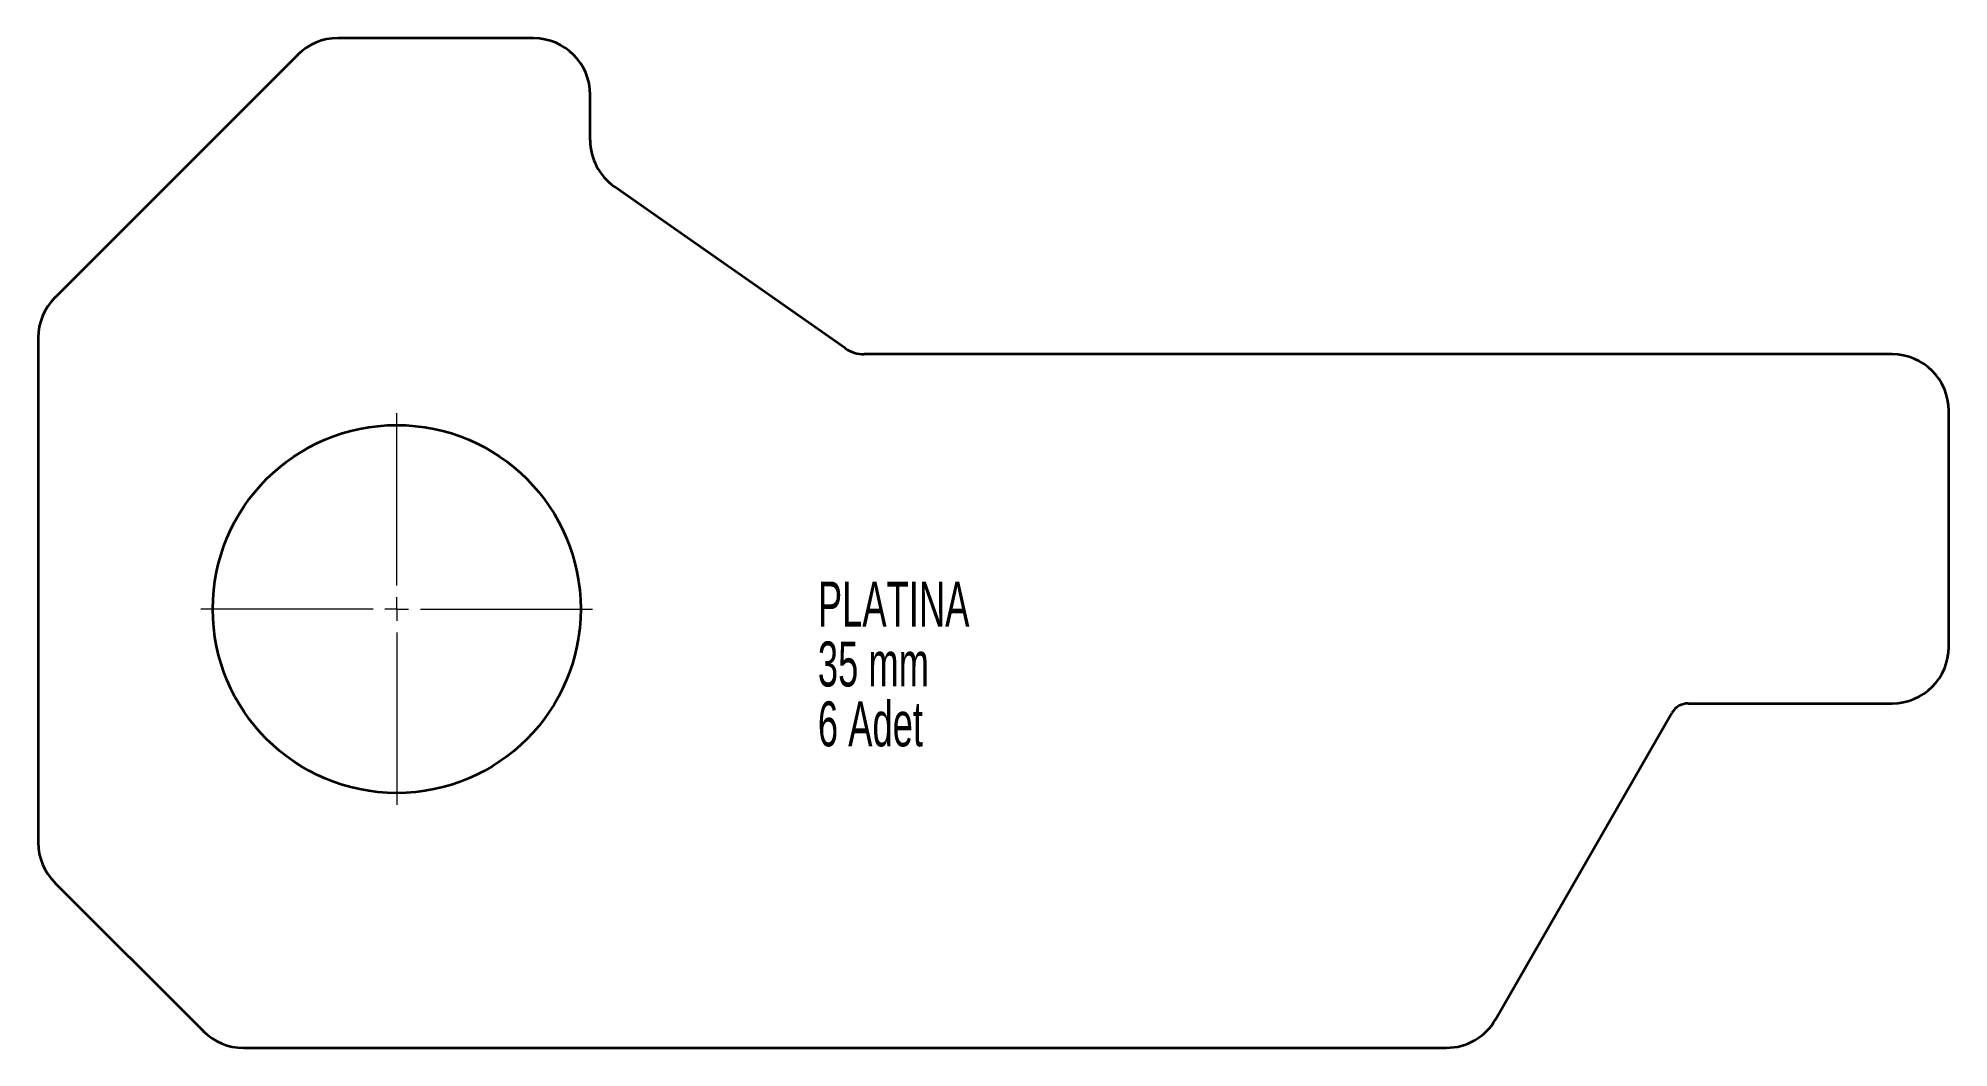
# Model space of a CAD drawing. Header units: millimetres. Extents: x -46 to 359, y 12 to 226.
import ezdxf

# ---------------------------------------------------------------- set-up
doc = ezdxf.new("R2010")
doc.units = ezdxf.units.MM
doc.styles.add('SLDTEXTSTYLE0', font='TXT', dxfattribs={"width": 0.605})

# ---------------------------------------------------------------- blocks, each defined once
blk = doc.blocks.new('SW_NOTE_0')
at = {"color": 0, "linetype": 'Continuous', "lineweight": 0, "char_height": 9.525, "attachment_point": 1, "style": 'SLDTEXTSTYLE0'}
for s, insert in [('PLATINA', (0, 12.28)), ('35 mm', (0, -0.42)), ('6 Adet', (0, -13.12))]:
    blk.add_mtext(s, dxfattribs=dict(at, insert=insert))
blk = doc.blocks.new('SW_CENTERMARKSYMBOL_0')
at = {"color": 0, "linetype": 'Continuous', "lineweight": 18}
for p, q in [((0, 5), (0, 41.5)), ((-5, 0), (-41.5, 0)), ((0, 0), (-2.5, 0)), ((0, 0), (0, 2.5)), ((0, 0), (0, -2.5)), ((0, 0), (2.5, 0)), ((5, 0), (41.5, 0)), ((0, -5), (0, -41.5))]:
    blk.add_line(p, q, dxfattribs=at)

msp = doc.modelspace()

# ---------------------------------------------------------------- linework, layer by layer
at = {"color": 7, "linetype": 'Continuous', "lineweight": 35}
for p, q in [((59.25, 225.62), (17.73, 225.62)), ((9.25, 222.11), (-42.24, 170.62)), ((71.25, 204), (71.25, 213.62)), ((125.33, 159.89), (76.36, 194.17)), ((-45.75, 162.14), (-45.75, 55.11)), ((347.25, 158.62), (129.35, 158.62)), ((359.25, 96.62), (359.25, 146.62)), ((263.18, 17.64), (300.56, 82.62)), ((304.03, 84.62), (347.25, 84.62)), ((-42.24, 46.62), (-10.75, 15.14)), ((-2.27, 11.62), (252.78, 11.62))]:
    msp.add_line(p, q, dxfattribs=at)
msp.add_circle((30.25, 104.62), 39, dxfattribs=at)
for centre, radius, start, end in [((17.73, 213.62), 12, 90, 135), ((59.25, 213.62), 12, 0, 90), ((83.25, 204), 12, 180, 235), ((-33.75, 162.14), 12, 135, 180), ((129.35, 165.62), 7, 235, 270), ((347.25, 146.62), 12, 0, 90), ((347.25, 96.62), 12, 270, 0), ((304.03, 80.62), 4, 90, 150.0864), ((-33.75, 55.11), 12, 180, 225), ((252.78, 23.62), 12, 270, 330.0864), ((-2.27, 23.62), 12, 225, 270)]:
    msp.add_arc(centre, radius, start, end, dxfattribs=at)

# ---------------------------------------------------------------- block references
at = {"color": 7, "linetype": 'Continuous', "lineweight": 18}
msp.add_blockref('SW_CENTERMARKSYMBOL_0', (30.25, 104.62), dxfattribs=at)
at = {"color": 7, "linetype": 'Continuous', "lineweight": 0}
msp.add_blockref('SW_NOTE_0', (119.52, 98.16), dxfattribs=at)

doc.saveas('drawing.dxf')
